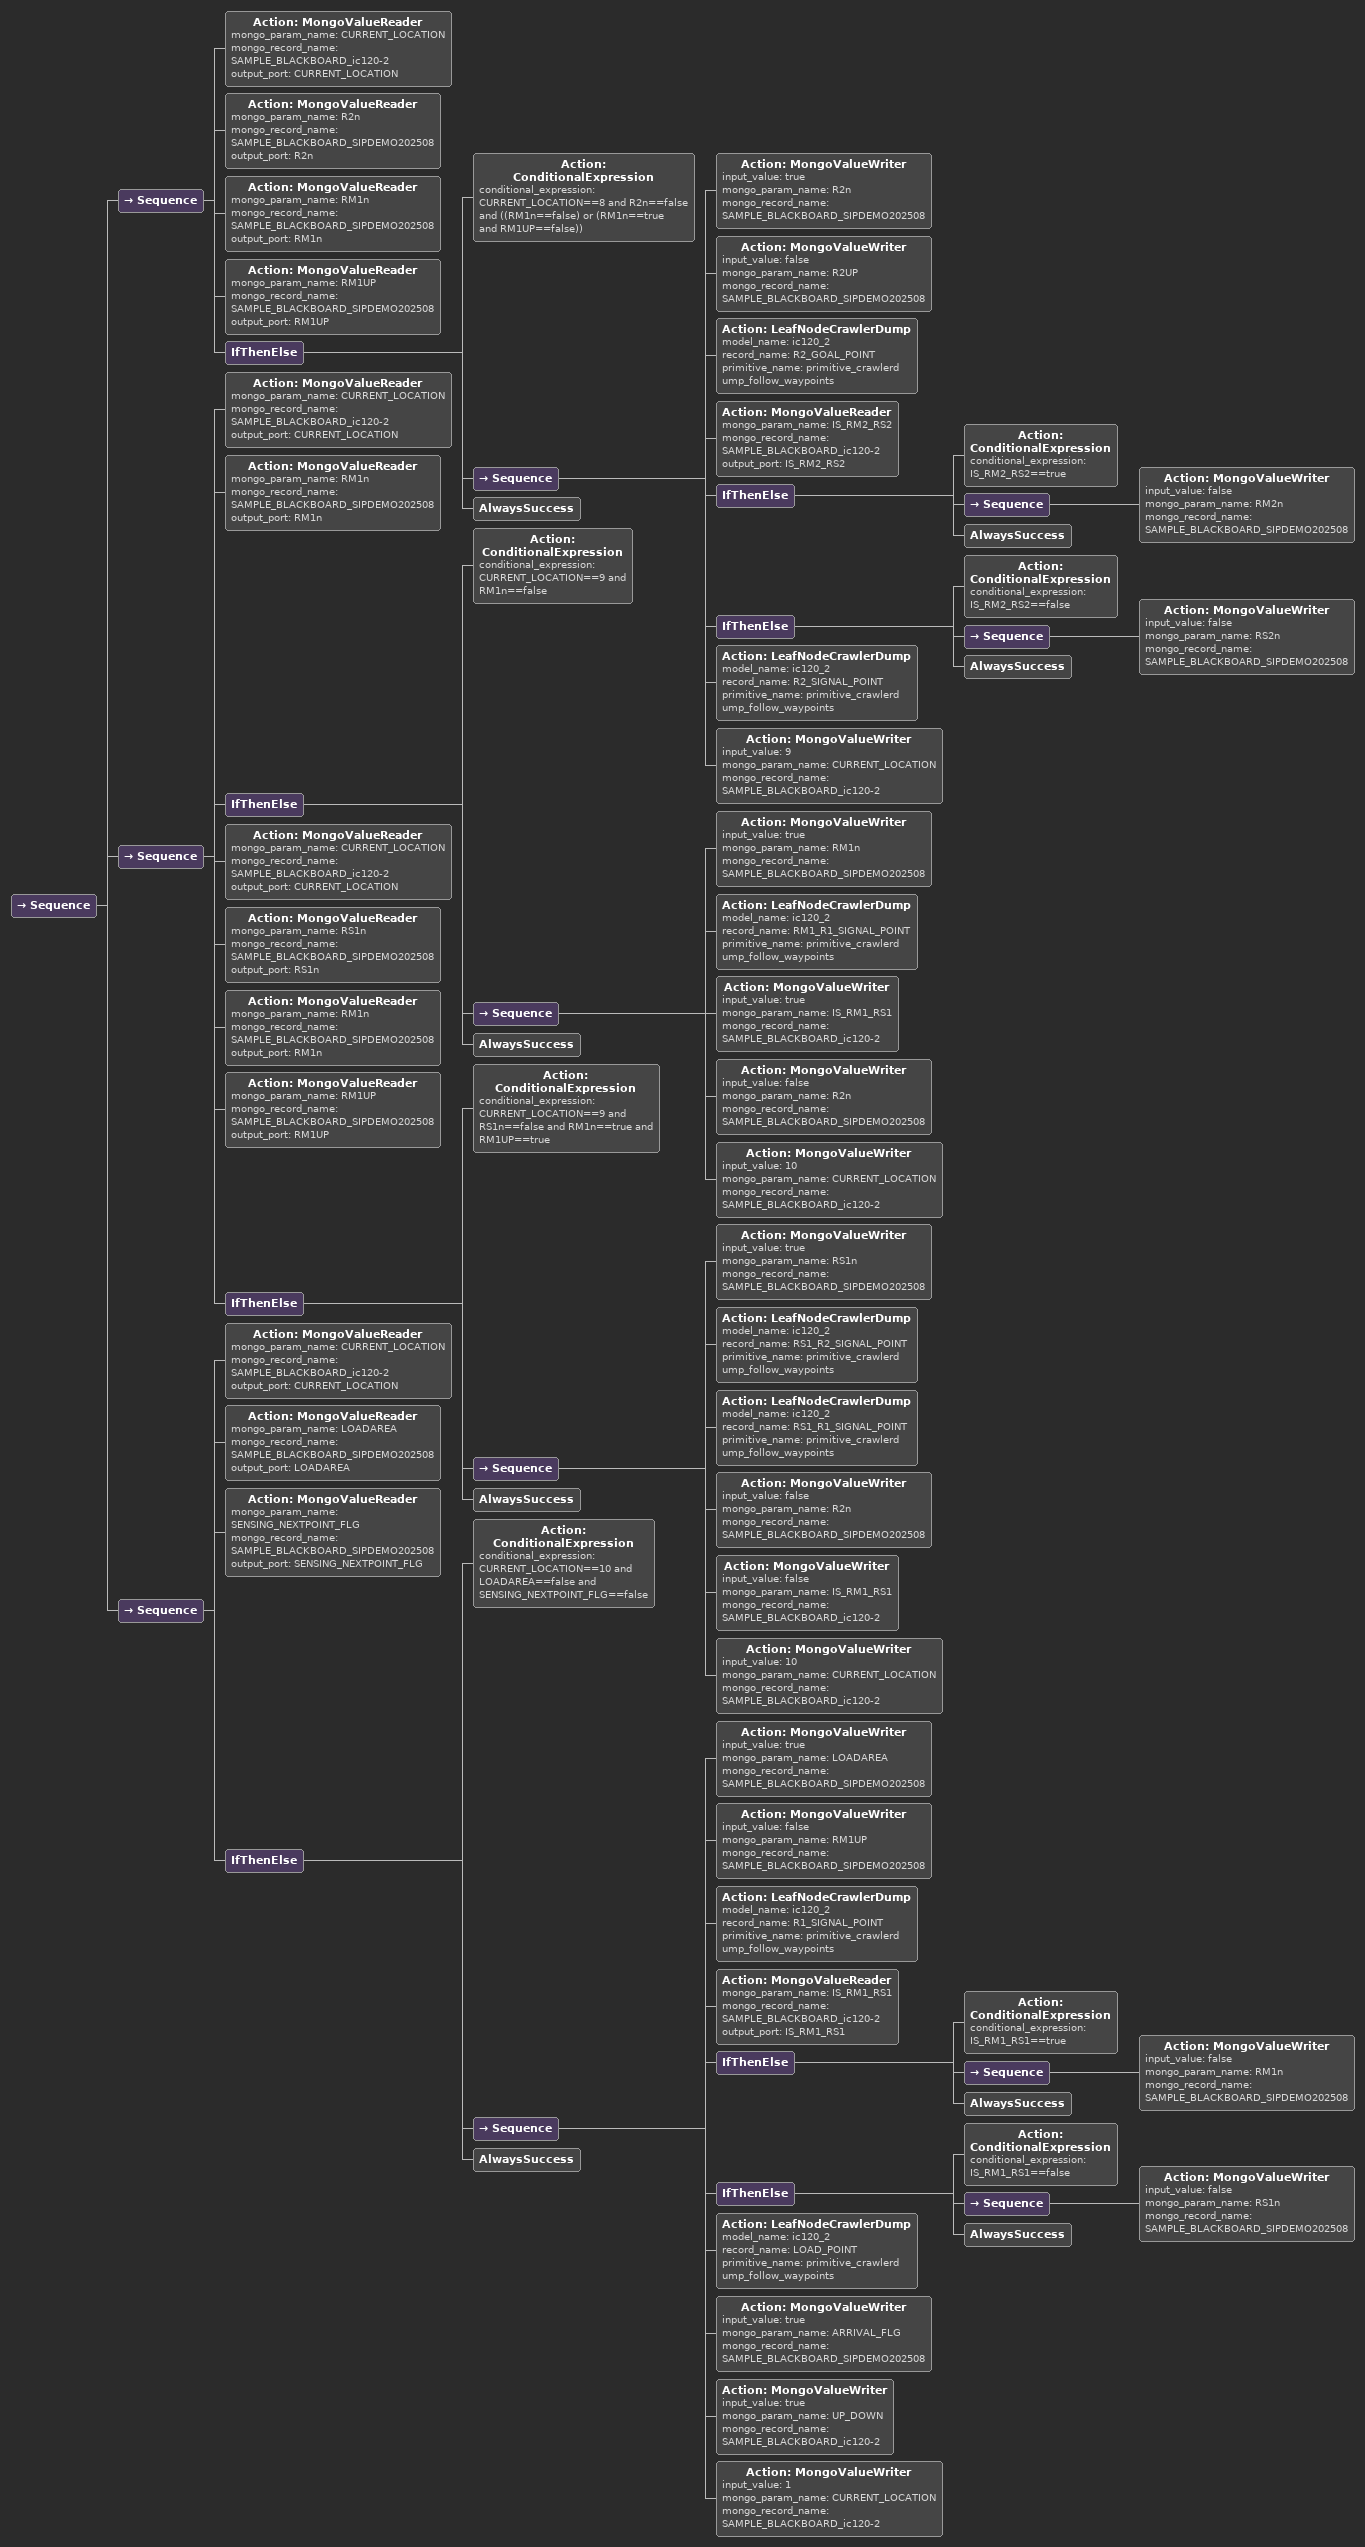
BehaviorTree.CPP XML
<Sequence>
    <Sequence>
        <Action ID="MongoValueReader" mongo_param_name="CURRENT_LOCATION" mongo_record_name="SAMPLE_BLACKBOARD_ic120-2" output_port="CURRENT_LOCATION"/>
        <Action ID="MongoValueReader" mongo_param_name="R2n" mongo_record_name="SAMPLE_BLACKBOARD_SIPDEMO202508" output_port="R2n"/>
        <Action ID="MongoValueReader" mongo_param_name="RM1n" mongo_record_name="SAMPLE_BLACKBOARD_SIPDEMO202508" output_port="RM1n"/>
        <Action ID="MongoValueReader" mongo_param_name="RM1UP" mongo_record_name="SAMPLE_BLACKBOARD_SIPDEMO202508" output_port="RM1UP"/>
        <IfThenElse>
            <Action ID="ConditionalExpression" conditional_expression="CURRENT_LOCATION==8 and R2n==false and ((RM1n==false)  or (RM1n==true and RM1UP==false))"/>
            <Sequence>
                <Action ID="MongoValueWriter" input_value="true" mongo_param_name="R2n" mongo_record_name="SAMPLE_BLACKBOARD_SIPDEMO202508"/>
                <Action ID="MongoValueWriter" input_value="false" mongo_param_name="R2UP" mongo_record_name="SAMPLE_BLACKBOARD_SIPDEMO202508"/>
                <Action ID="LeafNodeCrawlerDump" model_name="ic120_2" record_name="R2_GOAL_POINT" primitive_name="primitive_crawlerdump_follow_waypoints"/>
                <Action ID="MongoValueReader" mongo_param_name="IS_RM2_RS2" mongo_record_name="SAMPLE_BLACKBOARD_ic120-2" output_port="IS_RM2_RS2"/>
                <IfThenElse>
                    <Action ID="ConditionalExpression" conditional_expression="IS_RM2_RS2==true"/>
                    <Sequence>
                        <Action ID="MongoValueWriter" input_value="false" mongo_param_name="RM2n" mongo_record_name="SAMPLE_BLACKBOARD_SIPDEMO202508"/>
                    </Sequence>
                    <AlwaysSuccess/>
                </IfThenElse>
                <IfThenElse>
                    <Action ID="ConditionalExpression" conditional_expression="IS_RM2_RS2==false"/>
                    <Sequence>
                        <Action ID="MongoValueWriter" input_value="false" mongo_param_name="RS2n" mongo_record_name="SAMPLE_BLACKBOARD_SIPDEMO202508"/>
                    </Sequence>
                    <AlwaysSuccess/>
                </IfThenElse>
                <Action ID="LeafNodeCrawlerDump" model_name="ic120_2" record_name="R2_SIGNAL_POINT" primitive_name="primitive_crawlerdump_follow_waypoints"/>
                <Action ID="MongoValueWriter" input_value="9" mongo_param_name="CURRENT_LOCATION" mongo_record_name="SAMPLE_BLACKBOARD_ic120-2"/>
            </Sequence>
            <AlwaysSuccess/>
        </IfThenElse>
    </Sequence>
    <Sequence>
        <Action ID="MongoValueReader" mongo_param_name="CURRENT_LOCATION" mongo_record_name="SAMPLE_BLACKBOARD_ic120-2" output_port="CURRENT_LOCATION"/>
        <Action ID="MongoValueReader" mongo_param_name="RM1n" mongo_record_name="SAMPLE_BLACKBOARD_SIPDEMO202508" output_port="RM1n"/>
        <IfThenElse>
            <Action ID="ConditionalExpression" conditional_expression="CURRENT_LOCATION==9 and RM1n==false"/>
            <Sequence>
                <Action ID="MongoValueWriter" input_value="true" mongo_param_name="RM1n" mongo_record_name="SAMPLE_BLACKBOARD_SIPDEMO202508"/>
                <Action ID="LeafNodeCrawlerDump" model_name="ic120_2" record_name="RM1_R1_SIGNAL_POINT" primitive_name="primitive_crawlerdump_follow_waypoints"/>
                <Action ID="MongoValueWriter" input_value="true" mongo_param_name="IS_RM1_RS1" mongo_record_name="SAMPLE_BLACKBOARD_ic120-2"/>
                <Action ID="MongoValueWriter" input_value="false" mongo_param_name="R2n" mongo_record_name="SAMPLE_BLACKBOARD_SIPDEMO202508"/>
                <Action ID="MongoValueWriter" input_value="10" mongo_param_name="CURRENT_LOCATION" mongo_record_name="SAMPLE_BLACKBOARD_ic120-2"/>
            </Sequence>
            <AlwaysSuccess/>
        </IfThenElse>
        <Action ID="MongoValueReader" mongo_param_name="CURRENT_LOCATION" mongo_record_name="SAMPLE_BLACKBOARD_ic120-2" output_port="CURRENT_LOCATION"/>
        <Action ID="MongoValueReader" mongo_param_name="RS1n" mongo_record_name="SAMPLE_BLACKBOARD_SIPDEMO202508" output_port="RS1n"/>
        <Action ID="MongoValueReader" mongo_param_name="RM1n" mongo_record_name="SAMPLE_BLACKBOARD_SIPDEMO202508" output_port="RM1n"/>
        <Action ID="MongoValueReader" mongo_param_name="RM1UP" mongo_record_name="SAMPLE_BLACKBOARD_SIPDEMO202508" output_port="RM1UP"/>
        <IfThenElse>
            <Action ID="ConditionalExpression" conditional_expression="CURRENT_LOCATION==9 and RS1n==false and RM1n==true and RM1UP==true"/>
            <Sequence>
                <Action ID="MongoValueWriter" input_value="true" mongo_param_name="RS1n" mongo_record_name="SAMPLE_BLACKBOARD_SIPDEMO202508"/>
                <Action ID="LeafNodeCrawlerDump" model_name="ic120_2" record_name="RS1_R2_SIGNAL_POINT" primitive_name="primitive_crawlerdump_follow_waypoints"/>
                <Action ID="LeafNodeCrawlerDump" model_name="ic120_2" record_name="RS1_R1_SIGNAL_POINT" primitive_name="primitive_crawlerdump_follow_waypoints"/>
                <Action ID="MongoValueWriter" input_value="false" mongo_param_name="R2n" mongo_record_name="SAMPLE_BLACKBOARD_SIPDEMO202508"/>
                <Action ID="MongoValueWriter" input_value="false" mongo_param_name="IS_RM1_RS1" mongo_record_name="SAMPLE_BLACKBOARD_ic120-2"/>
                <Action ID="MongoValueWriter" input_value="10" mongo_param_name="CURRENT_LOCATION" mongo_record_name="SAMPLE_BLACKBOARD_ic120-2"/>
            </Sequence>
            <AlwaysSuccess/>
        </IfThenElse>
    </Sequence>
    <Sequence>
        <Action ID="MongoValueReader" mongo_param_name="CURRENT_LOCATION" mongo_record_name="SAMPLE_BLACKBOARD_ic120-2" output_port="CURRENT_LOCATION"/>
        <Action ID="MongoValueReader" mongo_param_name="LOADAREA" mongo_record_name="SAMPLE_BLACKBOARD_SIPDEMO202508" output_port="LOADAREA"/>
        <Action ID="MongoValueReader" mongo_param_name="SENSING_NEXTPOINT_FLG" mongo_record_name="SAMPLE_BLACKBOARD_SIPDEMO202508" output_port="SENSING_NEXTPOINT_FLG"/>
        <IfThenElse>
            <Action ID="ConditionalExpression" conditional_expression="CURRENT_LOCATION==10 and LOADAREA==false and SENSING_NEXTPOINT_FLG==false"/>
            <Sequence>
                <Action ID="MongoValueWriter" input_value="true" mongo_param_name="LOADAREA" mongo_record_name="SAMPLE_BLACKBOARD_SIPDEMO202508"/>
                <Action ID="MongoValueWriter" input_value="false" mongo_param_name="RM1UP" mongo_record_name="SAMPLE_BLACKBOARD_SIPDEMO202508"/>
                <Action ID="LeafNodeCrawlerDump" model_name="ic120_2" record_name="R1_SIGNAL_POINT" primitive_name="primitive_crawlerdump_follow_waypoints"/>
                <Action ID="MongoValueReader" mongo_param_name="IS_RM1_RS1" mongo_record_name="SAMPLE_BLACKBOARD_ic120-2" output_port="IS_RM1_RS1"/>
                <IfThenElse>
                    <Action ID="ConditionalExpression" conditional_expression="IS_RM1_RS1==true"/>
                    <Sequence>
                        <Action ID="MongoValueWriter" input_value="false" mongo_param_name="RM1n" mongo_record_name="SAMPLE_BLACKBOARD_SIPDEMO202508"/>
                    </Sequence>
                    <AlwaysSuccess/>
                </IfThenElse>
                <IfThenElse>
                    <Action ID="ConditionalExpression" conditional_expression="IS_RM1_RS1==false"/>
                    <Sequence>
                        <Action ID="MongoValueWriter" input_value="false" mongo_param_name="RS1n" mongo_record_name="SAMPLE_BLACKBOARD_SIPDEMO202508"/>
                    </Sequence>
                    <AlwaysSuccess/>
                </IfThenElse>
                <Action ID="LeafNodeCrawlerDump" model_name="ic120_2" record_name="LOAD_POINT" primitive_name="primitive_crawlerdump_follow_waypoints"/>
                <Action ID="MongoValueWriter" input_value="true" mongo_param_name="ARRIVAL_FLG" mongo_record_name="SAMPLE_BLACKBOARD_SIPDEMO202508"/>
                <Action ID="MongoValueWriter" input_value="true" mongo_param_name="UP_DOWN" mongo_record_name="SAMPLE_BLACKBOARD_ic120-2"/>
                <Action ID="MongoValueWriter" input_value="1" mongo_param_name="CURRENT_LOCATION" mongo_record_name="SAMPLE_BLACKBOARD_ic120-2"/>
            </Sequence>
            <AlwaysSuccess/>
        </IfThenElse>
    </Sequence>
</Sequence>
